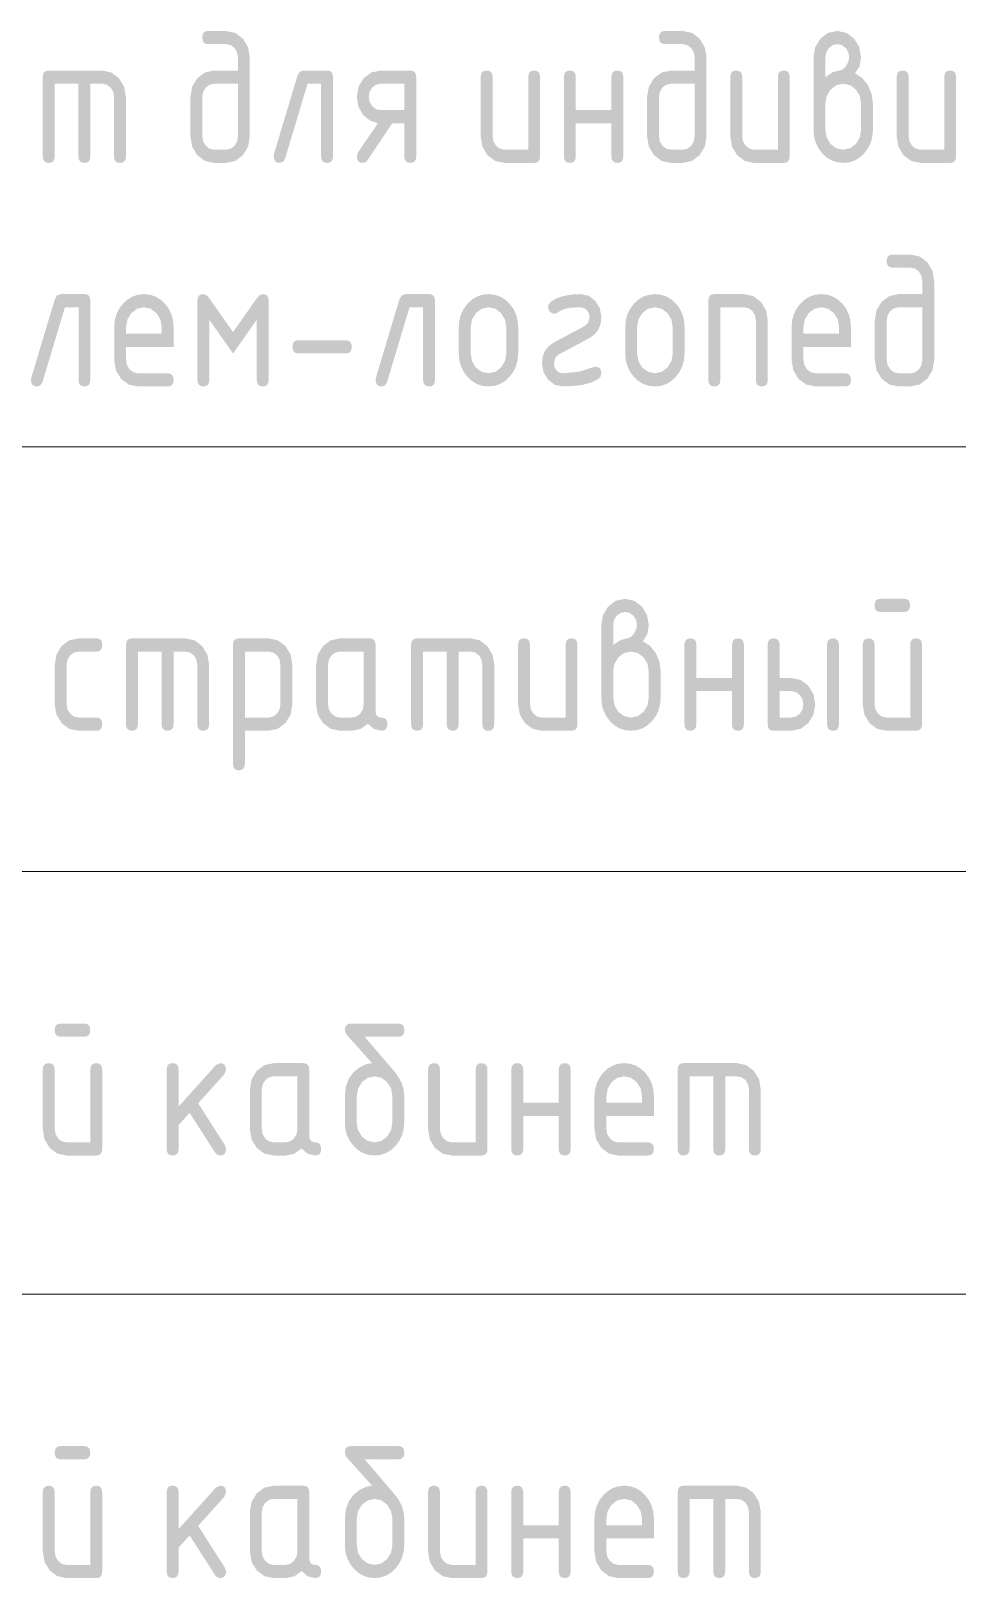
# Model space of a CAD drawing. Header units: millimetres. Extents: x -99936 to 523262, y -63190 to 327013.
# Drawn here: x 168166 to 169918, y 5621 to 8551 of the extents above; entities that cross this region are included whole.
import ezdxf

# ---------------------------------------------------------------- set-up
doc = ezdxf.new("R2010")
doc.units = ezdxf.units.MM
doc.layers.add('0_АР', color=8, linetype='Continuous', lineweight=20)

msp = doc.modelspace()

# ---------------------------------------------------------------- hatches: boundary and pattern name
at = {"layer": '0_АР'}
h = msp.add_hatch(color=7, dxfattribs=at)
h.paths.add_polyline_path([(168579.777, 8500.752), (168579.777, 8350.877), (168576.483, 8331.446), (168566.658, 8315.323), (168552.161, 8304.485), (168534.853, 8300.881), (168512.363, 8300.881), (168494.958, 8304.519), (168480.448, 8315.434), (168470.65, 8331.584), (168467.384, 8350.877), (168467.384, 8425.842), (168470.657, 8445.197), (168480.503, 8461.285), (168495.007, 8472.151), (168512.363, 8475.782), (168557.342, 8475.782), (168557.342, 8500.752), (168555.702, 8510.502), (168550.838, 8518.556), (168543.61, 8523.965), (168534.853, 8525.777), (168501.118, 8525.777), (168496.207, 8526.553), (168492.712, 8528.885), (168490.623, 8532.777), (168489.929, 8538.235), (168490.623, 8543.701), (168492.712, 8547.612), (168496.207, 8549.963), (168501.118, 8550.747), (168534.853, 8550.747), (168552.23, 8547.082), (168566.713, 8536.14), (168576.511, 8520.017)])
h.paths.add_polyline_path([(168557.342, 8350.877), (168557.342, 8450.812), (168512.363, 8450.812), (168503.675, 8448.965), (168496.433, 8443.481), (168491.548, 8435.426), (168489.929, 8425.842), (168489.929, 8350.877), (168491.582, 8341.334), (168496.543, 8333.238), (168503.792, 8327.684), (168512.363, 8325.852), (168534.853, 8325.852), (168543.5, 8327.671), (168550.783, 8333.128), (168555.695, 8341.217)])
h = msp.add_hatch(color=7, dxfattribs=at)
h.paths.add_polyline_path([(169444.028, 8500.752), (169444.028, 8350.877), (169440.735, 8331.446), (169430.909, 8315.323), (169416.412, 8304.485), (169399.104, 8300.881), (169376.615, 8300.881), (169359.21, 8304.519), (169344.699, 8315.434), (169334.901, 8331.584), (169331.636, 8350.877), (169331.636, 8425.842), (169334.908, 8445.197), (169344.754, 8461.285), (169359.258, 8472.151), (169376.615, 8475.782), (169421.594, 8475.782), (169421.594, 8500.752), (169419.954, 8510.502), (169415.09, 8518.556), (169407.862, 8523.965), (169399.104, 8525.777), (169365.37, 8525.777), (169360.459, 8526.553), (169356.964, 8528.885), (169354.874, 8532.777), (169354.18, 8538.235), (169354.874, 8543.701), (169356.964, 8547.612), (169360.459, 8549.963), (169365.37, 8550.747), (169399.104, 8550.747), (169416.481, 8547.082), (169430.965, 8536.14), (169440.762, 8520.017)])
h.paths.add_polyline_path([(169421.594, 8350.877), (169421.594, 8450.812), (169376.615, 8450.812), (169367.926, 8448.965), (169360.685, 8443.481), (169355.799, 8435.426), (169354.18, 8425.842), (169354.18, 8350.877), (169355.834, 8341.334), (169360.795, 8333.238), (169368.043, 8327.684), (169376.615, 8325.852), (169399.104, 8325.852), (169407.751, 8327.671), (169415.034, 8333.128), (169419.947, 8341.217)])
h = msp.add_hatch(color=7, dxfattribs=at)
h.paths.add_polyline_path([(169669.082, 8463.269), (169682.752, 8472.647), (169695.265, 8475.782), (169701.962, 8477.946), (169708.163, 8484.491), (169712.532, 8492.622), (169714.006, 8500.752), (169712.366, 8510.502), (169707.502, 8518.556), (169700.274, 8523.965), (169691.517, 8525.777), (169682.828, 8523.931), (169675.586, 8518.446), (169670.701, 8510.385), (169669.082, 8500.752)])
h.paths.add_polyline_path([(169725.251, 8470.656), (169739.086, 8461.347), (169749.78, 8447.78), (169756.629, 8431.299), (169758.93, 8413.329), (169758.93, 8363.334), (169757.898, 8350.766), (169754.81, 8339.191), (169749.675, 8328.608), (169742.504, 8319.016), (169733.852, 8311.067), (169724.348, 8305.401), (169713.986, 8302.01), (169702.761, 8300.881), (169691.465, 8302.019), (169681.057, 8305.436), (169671.538, 8311.137), (169662.908, 8319.127), (169655.746, 8328.739), (169650.63, 8339.308), (169647.561, 8350.838), (169646.537, 8363.334), (169646.537, 8500.752), (169649.81, 8520.134), (169659.656, 8536.25), (169674.16, 8547.116), (169691.517, 8550.747), (169708.921, 8547.082), (169723.432, 8536.14), (169733.23, 8520.017), (169736.496, 8500.752), (169733.685, 8483.761)])
h.paths.add_polyline_path([(169736.496, 8363.334), (169736.496, 8413.329), (169734.029, 8427.675), (169726.684, 8439.788), (169715.818, 8448.049), (169702.761, 8450.812), (169689.704, 8448.049), (169678.839, 8439.788), (169671.521, 8427.675), (169669.082, 8413.329), (169669.082, 8363.334), (169671.521, 8348.823), (169678.839, 8336.71), (169689.704, 8328.552), (169702.761, 8325.852), (169715.818, 8328.587), (169726.684, 8336.821), (169734.029, 8348.941)])
h = msp.add_hatch(color=7, dxfattribs=at)
h.dxf.hatch_style = 2
h.paths.add_polyline_path([(168199.295, 8475.782), (168300.388, 8475.782), (168317.696, 8472.116), (168332.193, 8461.175), (168342.018, 8445.059), (168345.312, 8425.842), (168345.312, 8313.394), (168344.61, 8307.904), (168342.507, 8303.996), (168339.01, 8301.658), (168334.122, 8300.881), (168329.202, 8301.658), (168325.688, 8303.996), (168323.58, 8307.904), (168322.877, 8313.394), (168322.877, 8425.842), (168321.237, 8435.564), (168316.373, 8443.591), (168309.145, 8449), (168300.388, 8450.812), (168277.953, 8450.812), (168277.953, 8313.394), (168277.25, 8307.904), (168275.142, 8303.996), (168271.628, 8301.658), (168266.708, 8300.881), (168261.789, 8301.658), (168258.275, 8303.996), (168256.166, 8307.904), (168255.464, 8313.394), (168255.464, 8450.812), (168210.54, 8450.812), (168210.54, 8313.394), (168209.837, 8307.904), (168207.728, 8303.996), (168204.214, 8301.658), (168199.295, 8300.881), (168194.343, 8301.658), (168190.813, 8303.996), (168188.699, 8307.904), (168187.995, 8313.394), (168187.995, 8463.269), (168188.699, 8468.736), (168190.813, 8472.647), (168194.343, 8474.997)])
h = msp.add_hatch(color=7, dxfattribs=at)
h.dxf.hatch_style = 2
h.paths.add_polyline_path([(168681.059, 8475.782), (168725.983, 8475.782), (168730.902, 8474.997), (168734.416, 8472.647), (168736.525, 8468.736), (168737.228, 8463.269), (168737.228, 8313.394), (168736.525, 8307.904), (168734.416, 8303.996), (168730.902, 8301.658), (168725.983, 8300.881), (168721.072, 8301.658), (168717.577, 8303.996), (168715.487, 8307.904), (168714.793, 8313.394), (168714.793, 8450.812), (168689.051, 8450.812), (168646.663, 8309.425), (168642.722, 8303.004), (168636.135, 8300.881), (168631.183, 8301.669), (168627.653, 8304.037), (168625.538, 8307.997), (168624.835, 8313.559), (168625.386, 8317.363), (168669.814, 8465.585), (168674.155, 8473.226)])
h = msp.add_hatch(color=7, dxfattribs=at)
h.paths.add_polyline_path([(168822.304, 8376.233), (168806.436, 8381.407), (168793.586, 8392.493), (168785.104, 8407.824), (168782.286, 8425.842), (168785.552, 8445.197), (168795.35, 8461.285), (168809.86, 8472.151), (168827.265, 8475.782), (168883.434, 8475.782), (168888.353, 8474.997), (168891.867, 8472.647), (168893.976, 8468.736), (168894.679, 8463.269), (168894.679, 8313.394), (168893.976, 8307.904), (168891.867, 8303.996), (168888.353, 8301.658), (168883.434, 8300.881), (168878.523, 8301.658), (168875.028, 8303.996), (168872.938, 8307.904), (168872.244, 8313.394), (168872.244, 8375.847), (168849.369, 8375.847), (168802.57, 8306.008), (168798.595, 8302.163), (168793.586, 8300.881), (168788.634, 8301.658), (168785.104, 8303.996), (168782.989, 8307.904), (168782.286, 8313.394), (168784.546, 8320.946)])
h.paths.add_polyline_path([(168804.83, 8425.842), (168806.484, 8416.299), (168811.445, 8408.203), (168818.694, 8402.65), (168827.265, 8400.817), (168872.244, 8400.817), (168872.244, 8450.812), (168827.265, 8450.812), (168818.576, 8448.965), (168811.335, 8443.481), (168806.45, 8435.426)])
h = msp.add_hatch(color=7, dxfattribs=at)
h.dxf.hatch_style = 2
h.paths.add_polyline_path([(169129.126, 8463.269), (169129.126, 8313.394), (169128.424, 8307.904), (169126.315, 8303.996), (169122.801, 8301.658), (169117.882, 8300.881), (169061.713, 8300.881), (169044.308, 8304.485), (169029.797, 8315.323), (169020, 8331.446), (169016.734, 8350.877), (169016.734, 8463.269), (169017.437, 8468.736), (169019.552, 8472.647), (169023.082, 8474.997), (169028.034, 8475.782), (169032.953, 8474.997), (169036.467, 8472.647), (169038.576, 8468.736), (169039.278, 8463.269), (169039.278, 8350.877), (169040.932, 8341.334), (169045.893, 8333.238), (169053.141, 8327.684), (169061.713, 8325.852), (169106.692, 8325.852), (169106.692, 8463.269), (169107.386, 8468.736), (169109.476, 8472.647), (169112.971, 8474.997), (169117.882, 8475.782), (169122.801, 8474.997), (169126.315, 8472.647), (169128.424, 8468.736)])
h = msp.add_hatch(color=7, dxfattribs=at)
h.dxf.hatch_style = 2
h.paths.add_polyline_path([(169196.729, 8375.847), (169196.729, 8313.394), (169196.026, 8307.904), (169193.918, 8303.996), (169190.404, 8301.658), (169185.484, 8300.881), (169180.533, 8301.658), (169177.003, 8303.996), (169174.888, 8307.904), (169174.185, 8313.394), (169174.185, 8463.269), (169174.888, 8468.736), (169177.003, 8472.647), (169180.533, 8474.997), (169185.484, 8475.782), (169190.404, 8474.997), (169193.918, 8472.647), (169196.026, 8468.736), (169196.729, 8463.269), (169196.729, 8400.817), (169264.143, 8400.817), (169264.143, 8463.269), (169264.837, 8468.736), (169266.927, 8472.647), (169270.422, 8474.997), (169275.333, 8475.782), (169280.252, 8474.997), (169283.766, 8472.647), (169285.875, 8468.736), (169286.577, 8463.269), (169286.577, 8313.394), (169285.875, 8307.904), (169283.766, 8303.996), (169280.252, 8301.658), (169275.333, 8300.881), (169270.422, 8301.658), (169266.927, 8303.996), (169264.837, 8307.904), (169264.143, 8313.394), (169264.143, 8375.847)])
h = msp.add_hatch(color=7, dxfattribs=at)
h.dxf.hatch_style = 2
h.paths.add_polyline_path([(169601.479, 8463.269), (169601.479, 8313.394), (169600.776, 8307.904), (169598.668, 8303.996), (169595.154, 8301.658), (169590.234, 8300.881), (169534.066, 8300.881), (169516.661, 8304.485), (169502.15, 8315.323), (169492.352, 8331.446), (169489.086, 8350.877), (169489.086, 8463.269), (169489.79, 8468.736), (169491.905, 8472.647), (169495.435, 8474.997), (169500.386, 8475.782), (169505.306, 8474.997), (169508.82, 8472.647), (169510.928, 8468.736), (169511.631, 8463.269), (169511.631, 8350.877), (169513.285, 8341.334), (169518.246, 8333.238), (169525.494, 8327.684), (169534.066, 8325.852), (169579.045, 8325.852), (169579.045, 8463.269), (169579.739, 8468.736), (169581.828, 8472.647), (169585.323, 8474.997), (169590.234, 8475.782), (169595.154, 8474.997), (169598.668, 8472.647), (169600.776, 8468.736)])
h = msp.add_hatch(color=7, dxfattribs=at)
h.dxf.hatch_style = 2
h.paths.add_polyline_path([(169916.381, 8463.269), (169916.381, 8313.394), (169915.678, 8307.904), (169913.57, 8303.996), (169910.056, 8301.658), (169905.136, 8300.881), (169848.967, 8300.881), (169831.563, 8304.485), (169817.052, 8315.323), (169807.254, 8331.446), (169803.988, 8350.877), (169803.988, 8463.269), (169804.692, 8468.736), (169806.806, 8472.647), (169810.337, 8474.997), (169815.288, 8475.782), (169820.208, 8474.997), (169823.722, 8472.647), (169825.83, 8468.736), (169826.533, 8463.269), (169826.533, 8350.877), (169828.187, 8341.334), (169833.148, 8333.238), (169840.396, 8327.684), (169848.967, 8325.852), (169893.947, 8325.852), (169893.947, 8463.269), (169894.641, 8468.736), (169896.73, 8472.647), (169900.225, 8474.997), (169905.136, 8475.782), (169910.056, 8474.997), (169913.57, 8472.647), (169915.678, 8468.736)])
h = msp.add_hatch(color=7, dxfattribs=at)
h.paths.add_polyline_path([(169874.897, 8077.418), (169874.897, 7927.542), (169871.604, 7908.112), (169861.778, 7891.989), (169847.281, 7881.151), (169829.973, 7877.547), (169807.483, 7877.547), (169790.079, 7881.185), (169775.568, 7892.099), (169765.77, 7908.25), (169762.504, 7927.542), (169762.504, 8002.508), (169765.777, 8021.862), (169775.623, 8037.951), (169790.127, 8048.817), (169807.483, 8052.448), (169852.463, 8052.448), (169852.463, 8077.418), (169850.823, 8087.167), (169845.958, 8095.222), (169838.73, 8100.631), (169829.973, 8102.443), (169796.239, 8102.443), (169791.328, 8103.219), (169787.833, 8105.551), (169785.743, 8109.443), (169785.049, 8114.901), (169785.743, 8120.367), (169787.833, 8124.278), (169791.328, 8126.628), (169796.239, 8127.413), (169829.973, 8127.413), (169847.35, 8123.748), (169861.833, 8112.806), (169871.631, 8096.683)])
h.paths.add_polyline_path([(169852.463, 7927.542), (169852.463, 8027.478), (169807.483, 8027.478), (169798.795, 8025.631), (169791.553, 8020.147), (169786.668, 8012.092), (169785.049, 8002.508), (169785.049, 7927.542), (169786.703, 7918), (169791.664, 7909.904), (169798.912, 7904.35), (169807.483, 7902.517), (169829.973, 7902.517), (169838.62, 7904.336), (169845.903, 7909.793), (169850.816, 7917.882)])
h = msp.add_hatch(color=7, dxfattribs=at)
h.dxf.hatch_style = 2
h.paths.add_polyline_path([(168221.905, 8052.448), (168266.83, 8052.448), (168271.749, 8051.663), (168275.263, 8049.313), (168277.371, 8045.402), (168278.074, 8039.935), (168278.074, 7890.06), (168277.371, 7884.57), (168275.263, 7880.662), (168271.749, 7878.324), (168266.83, 7877.547), (168261.919, 7878.324), (168258.423, 7880.662), (168256.334, 7884.57), (168255.64, 7890.06), (168255.64, 8027.478), (168229.898, 8027.478), (168187.51, 7886.091), (168183.568, 7879.669), (168176.981, 7877.547), (168172.03, 7878.334), (168168.5, 7880.703), (168166.385, 7884.663), (168165.682, 7890.225), (168166.233, 7894.029), (168210.661, 8042.25), (168215.001, 8049.892)])
h = msp.add_hatch(color=7, dxfattribs=at)
h.paths.add_polyline_path([(168379.356, 8027.478), (168366.417, 8024.715), (168355.544, 8016.453), (168348.13, 8004.341), (168345.677, 7989.995), (168345.677, 7977.483), (168413.091, 7977.483), (168413.091, 7989.995), (168410.61, 8004.341), (168403.169, 8016.453), (168392.255, 8024.715)])
h.paths.add_polyline_path([(168345.677, 7952.512), (168345.677, 7927.542), (168347.331, 7918), (168352.292, 7909.904), (168359.54, 7904.35), (168368.112, 7902.517), (168424.28, 7902.517), (168429.2, 7901.734), (168432.714, 7899.389), (168434.822, 7895.494), (168435.525, 7890.06), (168434.822, 7884.57), (168432.714, 7880.662), (168429.2, 7878.324), (168424.28, 7877.547), (168368.112, 7877.547), (168350.707, 7881.151), (168336.196, 7891.989), (168326.398, 7908.112), (168323.132, 7927.542), (168323.132, 7989.995), (168324.156, 8002.459), (168327.232, 8013.973), (168332.364, 8024.536), (168339.559, 8034.147), (168348.219, 8042.146), (168357.742, 8047.866), (168368.123, 8051.301), (168379.356, 8052.448), (168390.716, 8051.313), (168401.15, 8047.914), (168410.665, 8042.262), (168419.264, 8034.368), (168426.363, 8024.807), (168431.446, 8014.228), (168434.504, 8002.626), (168435.525, 7989.995), (168435.525, 7952.512)])
h = msp.add_hatch(color=7, dxfattribs=at)
h.dxf.hatch_style = 2
h.paths.add_polyline_path([(168548.052, 7940), (168503.128, 8003.996), (168503.128, 7890.06), (168502.425, 7884.57), (168500.317, 7880.662), (168496.803, 7878.324), (168491.883, 7877.547), (168486.932, 7878.324), (168483.401, 7880.662), (168481.287, 7884.57), (168480.583, 7890.06), (168480.583, 8039.935), (168481.287, 8045.402), (168483.401, 8049.313), (168486.932, 8051.663), (168491.883, 8052.448), (168497.464, 8050.463), (168503.128, 8044.51), (168548.052, 7980.514), (168592.976, 8044.51), (168598.599, 8050.463), (168604.221, 8052.448), (168609.141, 8051.663), (168612.655, 8049.313), (168614.763, 8045.402), (168615.466, 8039.935), (168615.466, 7890.06), (168614.763, 7884.57), (168612.655, 7880.662), (168609.141, 7878.324), (168604.221, 7877.547), (168599.301, 7878.324), (168595.787, 7880.662), (168593.679, 7884.57), (168592.976, 7890.06), (168592.976, 8003.996)])
h = msp.add_hatch(color=7, dxfattribs=at)
h.dxf.hatch_style = 2
h.paths.add_polyline_path([(168874.023, 8052.448), (168918.947, 8052.448), (168923.866, 8051.663), (168927.38, 8049.313), (168929.489, 8045.402), (168930.191, 8039.935), (168930.191, 7890.06), (168929.489, 7884.57), (168927.38, 7880.662), (168923.866, 7878.324), (168918.947, 7877.547), (168914.036, 7878.324), (168910.541, 7880.662), (168908.451, 7884.57), (168907.757, 7890.06), (168907.757, 8027.478), (168882.015, 8027.478), (168839.627, 7886.091), (168835.686, 7879.669), (168829.099, 7877.547), (168824.147, 7878.334), (168820.617, 7880.703), (168818.502, 7884.663), (168817.799, 7890.225), (168818.35, 7894.029), (168862.778, 8042.25), (168867.119, 8049.892)])
h = msp.add_hatch(color=7, dxfattribs=at)
h.paths.add_polyline_path([(168975.25, 7940), (168975.25, 7989.995), (168976.274, 8002.459), (168979.349, 8013.973), (168984.482, 8024.536), (168991.676, 8034.147), (169000.336, 8042.146), (169009.859, 8047.866), (169020.24, 8051.301), (169031.474, 8052.448), (169042.833, 8051.313), (169053.267, 8047.914), (169062.782, 8042.262), (169071.382, 8034.368), (169078.48, 8024.807), (169083.563, 8014.228), (169086.621, 8002.626), (169087.642, 7989.995), (169087.642, 7940), (169086.611, 7927.504), (169083.522, 7915.974), (169078.387, 7905.405), (169071.216, 7895.792), (169062.565, 7887.802), (169053.06, 7882.102), (169042.699, 7878.685), (169031.474, 7877.547), (169020.24, 7878.685), (169009.859, 7882.102), (169000.336, 7887.802), (168991.676, 7895.792), (168984.482, 7905.405), (168979.349, 7915.974), (168976.274, 7927.504)])
h.paths.add_polyline_path([(169065.208, 7940), (169065.208, 7989.995), (169062.727, 8004.341), (169055.286, 8016.453), (169044.372, 8024.715), (169031.474, 8027.478), (169018.534, 8024.715), (169007.661, 8016.453), (169000.247, 8004.341), (168997.794, 7989.995), (168997.794, 7940), (169000.233, 7925.489), (169007.551, 7913.376), (169018.417, 7905.218), (169031.474, 7902.517), (169044.372, 7905.253), (169055.286, 7913.486), (169062.727, 7925.606)])
h = msp.add_hatch(color=7, dxfattribs=at)
h.dxf.hatch_style = 2
h.paths.add_polyline_path([(169233.849, 7915.03), (169238.768, 7914.245), (169242.282, 7911.895), (169244.39, 7907.984), (169245.093, 7902.517), (169243.522, 7896.144), (169238.809, 7891.383), (169226.52, 7885.314), (169211.311, 7880.992), (169193.177, 7878.407), (169172.112, 7877.547), (169156.947, 7880.737), (169144.221, 7890.335), (169135.567, 7904.433), (169132.701, 7921.259), (169134.107, 7934.024), (169138.33, 7944.871), (169145.374, 7953.807), (169155.245, 7960.836), (169213.454, 7992.09), (169220.351, 7998.697), (169222.659, 8008.736), (169221.419, 8015.93), (169217.698, 8021.966), (169212.241, 8026.086), (169205.792, 8027.478), (169189.007, 8026.816), (169177.349, 8024.832), (169169.287, 8021.683), (169160.482, 8016.509), (169155.245, 8014.965), (169147.363, 8018.769), (169144, 8027.478), (169145.489, 8033.603), (169149.954, 8038.447), (169160.825, 8044.565), (169173.759, 8048.941), (169188.75, 8051.57), (169205.792, 8052.448), (169220.881, 8049.237), (169233.573, 8039.66), (169242.206, 8025.562), (169245.093, 8008.736), (169243.677, 7995.964), (169239.43, 7985.103), (169232.35, 7976.165), (169222.438, 7969.159), (169164.726, 7938.291), (169157.609, 7931.47), (169155.245, 7921.259), (169156.458, 7914.038), (169160.151, 7907.974), (169165.615, 7903.882), (169172.112, 7902.517), (169202.863, 7905.411), (169229.604, 7914.093)])
h = msp.add_hatch(color=7, dxfattribs=at)
h.paths.add_polyline_path([(169290.151, 7940), (169290.151, 7989.995), (169291.175, 8002.459), (169294.251, 8013.973), (169299.383, 8024.536), (169306.578, 8034.147), (169315.238, 8042.146), (169324.761, 8047.866), (169335.142, 8051.301), (169346.375, 8052.448), (169357.735, 8051.313), (169368.169, 8047.914), (169377.684, 8042.262), (169386.283, 8034.368), (169393.382, 8024.807), (169398.465, 8014.228), (169401.523, 8002.626), (169402.544, 7989.995), (169402.544, 7940), (169401.512, 7927.504), (169398.424, 7915.974), (169393.289, 7905.405), (169386.118, 7895.792), (169377.467, 7887.802), (169367.962, 7882.102), (169357.6, 7878.685), (169346.375, 7877.547), (169335.142, 7878.685), (169324.761, 7882.102), (169315.238, 7887.802), (169306.578, 7895.792), (169299.383, 7905.405), (169294.251, 7915.974), (169291.175, 7927.504)])
h.paths.add_polyline_path([(169380.11, 7940), (169380.11, 7989.995), (169377.629, 8004.341), (169370.188, 8016.453), (169359.274, 8024.715), (169346.375, 8027.478), (169333.436, 8024.715), (169322.563, 8016.453), (169315.149, 8004.341), (169312.696, 7989.995), (169312.696, 7940), (169315.135, 7925.489), (169322.453, 7913.376), (169333.318, 7905.218), (169346.375, 7902.517), (169359.274, 7905.253), (169370.188, 7913.486), (169377.629, 7925.606)])
h = msp.add_hatch(color=7, dxfattribs=at)
h.dxf.hatch_style = 2
h.paths.add_polyline_path([(169447.602, 7890.06), (169447.602, 8039.935), (169448.306, 8045.402), (169450.42, 8049.313), (169453.951, 8051.663), (169458.902, 8052.448), (169515.071, 8052.448), (169532.379, 8048.782), (169546.876, 8037.841), (169556.702, 8021.724), (169559.995, 8002.508), (169559.995, 7890.06), (169559.292, 7884.57), (169557.184, 7880.662), (169553.67, 7878.324), (169548.75, 7877.547), (169543.839, 7878.324), (169540.344, 7880.662), (169538.255, 7884.57), (169537.561, 7890.06), (169537.561, 8002.508), (169535.921, 8012.23), (169531.056, 8020.257), (169523.829, 8025.666), (169515.071, 8027.478), (169470.147, 8027.478), (169470.147, 7890.06), (169469.444, 7884.57), (169467.336, 7880.662), (169463.822, 7878.324), (169458.902, 7877.547), (169453.951, 7878.324), (169450.42, 7880.662), (169448.306, 7884.57)])
h = msp.add_hatch(color=7, dxfattribs=at)
h.paths.add_polyline_path([(169661.277, 8027.478), (169648.337, 8024.715), (169637.465, 8016.453), (169630.051, 8004.341), (169627.598, 7989.995), (169627.598, 7977.483), (169695.012, 7977.483), (169695.012, 7989.995), (169692.531, 8004.341), (169685.09, 8016.453), (169674.176, 8024.715)])
h.paths.add_polyline_path([(169627.598, 7952.512), (169627.598, 7927.542), (169629.252, 7918), (169634.213, 7909.904), (169641.461, 7904.35), (169650.032, 7902.517), (169706.201, 7902.517), (169711.121, 7901.734), (169714.635, 7899.389), (169716.743, 7895.494), (169717.446, 7890.06), (169716.743, 7884.57), (169714.635, 7880.662), (169711.121, 7878.324), (169706.201, 7877.547), (169650.032, 7877.547), (169632.628, 7881.151), (169618.117, 7891.989), (169608.319, 7908.112), (169605.053, 7927.542), (169605.053, 7989.995), (169606.077, 8002.459), (169609.153, 8013.973), (169614.285, 8024.536), (169621.48, 8034.147), (169630.14, 8042.146), (169639.663, 8047.866), (169650.044, 8051.301), (169661.277, 8052.448), (169672.637, 8051.313), (169683.071, 8047.914), (169692.585, 8042.262), (169701.185, 8034.368), (169708.284, 8024.807), (169713.367, 8014.228), (169716.425, 8002.626), (169717.446, 7989.995), (169717.446, 7952.512)])
h = msp.add_hatch(color=7, dxfattribs=at)
h.dxf.hatch_style = 2
h.paths.add_polyline_path([(168761.496, 7940), (168671.648, 7940), (168666.696, 7940.777), (168663.166, 7943.114), (168661.051, 7947.023), (168660.348, 7952.512), (168661.051, 7957.979), (168663.166, 7961.89), (168666.696, 7964.24), (168671.648, 7965.025), (168761.496, 7965.025), (168766.415, 7964.24), (168769.929, 7961.89), (168772.038, 7957.979), (168772.741, 7952.512), (168772.038, 7947.023), (168769.929, 7943.114), (168766.415, 7940.777)])
h = msp.add_hatch(color=7, dxfattribs=at)
h.paths.add_polyline_path([(169267.441, 7388), (169281.111, 7397.378), (169293.624, 7400.513), (169300.321, 7402.677), (169306.522, 7409.222), (169310.89, 7417.353), (169312.365, 7425.483), (169310.725, 7435.233), (169305.86, 7443.287), (169298.633, 7448.696), (169289.875, 7450.508), (169281.187, 7448.662), (169273.945, 7443.177), (169269.06, 7435.116), (169267.441, 7425.483)])
h.paths.add_polyline_path([(169323.61, 7395.387), (169337.445, 7386.078), (169348.139, 7372.511), (169354.988, 7356.03), (169357.289, 7338.06), (169357.289, 7288.065), (169356.257, 7275.497), (169353.169, 7263.922), (169348.034, 7253.339), (169340.863, 7243.747), (169332.211, 7235.798), (169322.707, 7230.132), (169312.345, 7226.741), (169301.12, 7225.612), (169289.824, 7226.75), (169279.416, 7230.167), (169269.897, 7235.868), (169261.267, 7243.858), (169254.105, 7253.47), (169248.989, 7264.039), (169245.919, 7275.569), (169244.896, 7288.065), (169244.896, 7425.483), (169248.169, 7444.865), (169258.015, 7460.981), (169272.519, 7471.847), (169289.875, 7475.478), (169307.28, 7471.813), (169321.791, 7460.871), (169331.588, 7444.748), (169334.854, 7425.483), (169332.043, 7408.492)])
h.paths.add_polyline_path([(169334.854, 7288.065), (169334.854, 7338.06), (169332.388, 7352.406), (169325.043, 7364.519), (169314.177, 7372.78), (169301.12, 7375.543), (169288.063, 7372.78), (169277.197, 7364.519), (169269.88, 7352.406), (169267.441, 7338.06), (169267.441, 7288.065), (169269.88, 7273.554), (169277.197, 7261.441), (169288.063, 7253.283), (169301.12, 7250.583), (169314.177, 7253.318), (169325.043, 7261.552), (169332.388, 7273.672)])
h = msp.add_hatch(color=7, dxfattribs=at)
h.paths.add_polyline_path([(169851.955, 7388), (169851.955, 7238.125), (169851.252, 7232.635), (169849.144, 7228.727), (169845.63, 7226.389), (169840.71, 7225.612), (169784.541, 7225.612), (169767.137, 7229.216), (169752.626, 7240.054), (169742.828, 7256.177), (169739.562, 7275.608), (169739.562, 7388), (169740.266, 7393.467), (169742.38, 7397.378), (169745.911, 7399.728), (169750.862, 7400.513), (169755.782, 7399.728), (169759.296, 7397.378), (169761.404, 7393.467), (169762.107, 7388), (169762.107, 7275.608), (169763.761, 7266.065), (169768.722, 7257.969), (169775.97, 7252.415), (169784.541, 7250.583), (169829.521, 7250.583), (169829.521, 7388), (169830.215, 7393.467), (169832.304, 7397.378), (169835.799, 7399.728), (169840.71, 7400.513), (169845.63, 7399.728), (169849.144, 7397.378), (169851.252, 7393.467)])
h.paths.add_polyline_path([(169818.055, 7450.508), (169773.297, 7450.508), (169768.386, 7451.284), (169764.891, 7453.616), (169762.801, 7457.508), (169762.107, 7462.966), (169762.801, 7468.432), (169764.891, 7472.343), (169768.386, 7474.694), (169773.297, 7475.478), (169818.055, 7475.478), (169822.975, 7474.694), (169826.489, 7472.343), (169828.597, 7468.432), (169829.3, 7462.966), (169828.597, 7457.508), (169826.489, 7453.616), (169822.975, 7451.284)])
h = msp.add_hatch(color=7, dxfattribs=at)
h.dxf.hatch_style = 2
h.paths.add_polyline_path([(168233.167, 7350.573), (168233.167, 7275.608), (168234.821, 7266.065), (168239.782, 7257.969), (168247.03, 7252.415), (168255.602, 7250.583), (168289.336, 7250.583), (168294.256, 7249.799), (168297.77, 7247.454), (168299.878, 7243.56), (168300.581, 7238.125), (168299.878, 7232.635), (168297.77, 7228.727), (168294.256, 7226.389), (168289.336, 7225.612), (168255.602, 7225.612), (168238.197, 7229.216), (168223.686, 7240.054), (168213.889, 7256.177), (168210.623, 7275.608), (168210.623, 7350.573), (168213.889, 7369.928), (168223.686, 7386.016), (168238.197, 7396.882), (168255.602, 7400.513), (168289.336, 7400.513), (168294.256, 7399.728), (168297.77, 7397.378), (168299.878, 7393.467), (168300.581, 7388), (168299.878, 7382.543), (168297.77, 7378.651), (168294.256, 7376.319), (168289.336, 7375.543), (168255.602, 7375.543), (168246.913, 7373.696), (168239.672, 7368.212), (168234.786, 7360.157)])
h = msp.add_hatch(color=7, dxfattribs=at)
h.dxf.hatch_style = 2
h.paths.add_polyline_path([(168356.746, 7400.513), (168457.839, 7400.513), (168475.147, 7396.847), (168489.644, 7385.906), (168499.469, 7369.79), (168502.763, 7350.573), (168502.763, 7238.125), (168502.061, 7232.635), (168499.958, 7228.727), (168496.461, 7226.389), (168491.573, 7225.612), (168486.653, 7226.389), (168483.139, 7228.727), (168481.031, 7232.635), (168480.328, 7238.125), (168480.328, 7350.573), (168478.688, 7360.295), (168473.824, 7368.322), (168466.596, 7373.731), (168457.839, 7375.543), (168435.404, 7375.543), (168435.404, 7238.125), (168434.701, 7232.635), (168432.593, 7228.727), (168429.079, 7226.389), (168424.159, 7225.612), (168419.24, 7226.389), (168415.726, 7228.727), (168413.617, 7232.635), (168412.915, 7238.125), (168412.915, 7375.543), (168367.991, 7375.543), (168367.991, 7238.125), (168367.288, 7232.635), (168365.179, 7228.727), (168361.665, 7226.389), (168356.746, 7225.612), (168351.794, 7226.389), (168348.264, 7228.727), (168346.15, 7232.635), (168345.446, 7238.125), (168345.446, 7388), (168346.15, 7393.467), (168348.264, 7397.378), (168351.794, 7399.728)])
h = msp.add_hatch(color=7, dxfattribs=at)
h.paths.add_polyline_path([(168547.838, 7388), (168548.542, 7393.467), (168550.656, 7397.378), (168554.186, 7399.728), (168559.138, 7400.513), (168615.307, 7400.513), (168632.684, 7396.882), (168647.167, 7386.016), (168656.965, 7369.928), (168660.231, 7350.573), (168660.231, 7275.608), (168656.965, 7256.315), (168647.167, 7240.165), (168632.684, 7229.25), (168615.307, 7225.612), (168570.383, 7225.612), (168570.383, 7163.16), (168569.68, 7157.693), (168567.571, 7153.782), (168564.057, 7151.432), (168559.138, 7150.647), (168554.186, 7151.432), (168550.656, 7153.782), (168548.542, 7157.693), (168547.838, 7163.16)])
h.paths.add_polyline_path([(168570.383, 7375.543), (168570.383, 7250.583), (168615.307, 7250.583), (168623.954, 7252.402), (168631.237, 7257.859), (168636.149, 7265.948), (168637.796, 7275.608), (168637.796, 7350.573), (168636.156, 7360.295), (168631.292, 7368.322), (168624.064, 7373.731), (168615.307, 7375.543)])
h = msp.add_hatch(color=7, dxfattribs=at)
h.paths.add_polyline_path([(168840.171, 7238.125), (168839.468, 7232.635), (168837.36, 7228.727), (168833.846, 7226.389), (168828.926, 7225.612), (168814.657, 7228.92), (168803.24, 7238.842), (168789.384, 7228.92), (168772.758, 7225.612), (168750.268, 7225.612), (168732.863, 7229.216), (168718.353, 7240.054), (168708.555, 7256.177), (168705.289, 7275.608), (168705.289, 7350.573), (168708.555, 7369.928), (168718.353, 7386.016), (168732.863, 7396.882), (168750.268, 7400.513), (168806.437, 7400.513), (168811.356, 7399.728), (168814.87, 7397.378), (168816.979, 7393.467), (168817.682, 7388), (168817.682, 7263.095), (168818.384, 7257.605), (168820.493, 7253.697), (168824.007, 7251.359), (168828.926, 7250.583), (168833.846, 7249.799), (168837.36, 7247.454), (168839.468, 7243.56)])
h.paths.add_polyline_path([(168795.247, 7375.543), (168750.268, 7375.543), (168741.579, 7373.696), (168734.338, 7368.212), (168729.453, 7360.157), (168727.833, 7350.573), (168727.833, 7275.608), (168729.487, 7266.065), (168734.448, 7257.969), (168741.697, 7252.415), (168750.268, 7250.583), (168772.758, 7250.583), (168781.405, 7252.402), (168788.688, 7257.859), (168793.6, 7265.948), (168795.247, 7275.608)])
h = msp.add_hatch(color=7, dxfattribs=at)
h.dxf.hatch_style = 2
h.paths.add_polyline_path([(168896.353, 7400.513), (168997.446, 7400.513), (169014.754, 7396.847), (169029.251, 7385.906), (169039.076, 7369.79), (169042.37, 7350.573), (169042.37, 7238.125), (169041.668, 7232.635), (169039.566, 7228.727), (169036.068, 7226.389), (169031.18, 7225.612), (169026.261, 7226.389), (169022.747, 7228.727), (169020.638, 7232.635), (169019.936, 7238.125), (169019.936, 7350.573), (169018.296, 7360.295), (169013.431, 7368.322), (169006.203, 7373.731), (168997.446, 7375.543), (168975.011, 7375.543), (168975.011, 7238.125), (168974.309, 7232.635), (168972.2, 7228.727), (168968.686, 7226.389), (168963.767, 7225.612), (168958.847, 7226.389), (168955.333, 7228.727), (168953.225, 7232.635), (168952.522, 7238.125), (168952.522, 7375.543), (168907.598, 7375.543), (168907.598, 7238.125), (168906.895, 7232.635), (168904.787, 7228.727), (168901.273, 7226.389), (168896.353, 7225.612), (168891.402, 7226.389), (168887.871, 7228.727), (168885.757, 7232.635), (168885.053, 7238.125), (168885.053, 7388), (168885.757, 7393.467), (168887.871, 7397.378), (168891.402, 7399.728)])
h = msp.add_hatch(color=7, dxfattribs=at)
h.dxf.hatch_style = 2
h.paths.add_polyline_path([(169199.838, 7388), (169199.838, 7238.125), (169199.135, 7232.635), (169197.027, 7228.727), (169193.513, 7226.389), (169188.593, 7225.612), (169132.424, 7225.612), (169115.02, 7229.216), (169100.509, 7240.054), (169090.711, 7256.177), (169087.445, 7275.608), (169087.445, 7388), (169088.149, 7393.467), (169090.263, 7397.378), (169093.794, 7399.728), (169098.745, 7400.513), (169103.665, 7399.728), (169107.179, 7397.378), (169109.287, 7393.467), (169109.99, 7388), (169109.99, 7275.608), (169111.643, 7266.065), (169116.604, 7257.969), (169123.853, 7252.415), (169132.424, 7250.583), (169177.403, 7250.583), (169177.403, 7388), (169178.098, 7393.467), (169180.187, 7397.378), (169183.682, 7399.728), (169188.593, 7400.513), (169193.513, 7399.728), (169197.027, 7397.378), (169199.135, 7393.467)])
h = msp.add_hatch(color=7, dxfattribs=at)
h.dxf.hatch_style = 2
h.paths.add_polyline_path([(169424.892, 7300.578), (169424.892, 7238.125), (169424.189, 7232.635), (169422.081, 7228.727), (169418.567, 7226.389), (169413.647, 7225.612), (169408.695, 7226.389), (169405.165, 7228.727), (169403.051, 7232.635), (169402.347, 7238.125), (169402.347, 7388), (169403.051, 7393.467), (169405.165, 7397.378), (169408.695, 7399.728), (169413.647, 7400.513), (169418.567, 7399.728), (169422.081, 7397.378), (169424.189, 7393.467), (169424.892, 7388), (169424.892, 7325.548), (169492.305, 7325.548), (169492.305, 7388), (169493, 7393.467), (169495.089, 7397.378), (169498.584, 7399.728), (169503.495, 7400.513), (169508.415, 7399.728), (169511.929, 7397.378), (169514.037, 7393.467), (169514.74, 7388), (169514.74, 7238.125), (169514.037, 7232.635), (169511.929, 7228.727), (169508.415, 7226.389), (169503.495, 7225.612), (169498.584, 7226.389), (169495.089, 7228.727), (169493, 7232.635), (169492.305, 7238.125), (169492.305, 7300.578)])
h = msp.add_hatch(color=7, dxfattribs=at)
h.paths.add_polyline_path([(169649.756, 7275.608), (169646.49, 7256.177), (169636.692, 7240.054), (169622.182, 7229.216), (169604.777, 7225.612), (169571.098, 7225.612), (169566.146, 7226.389), (169562.616, 7228.727), (169560.502, 7232.635), (169559.798, 7238.125), (169559.798, 7388), (169560.502, 7393.467), (169562.616, 7397.378), (169566.146, 7399.728), (169571.098, 7400.513), (169576.017, 7399.728), (169579.531, 7397.378), (169581.64, 7393.467), (169582.343, 7388), (169582.343, 7325.548), (169604.777, 7325.548), (169622.182, 7321.917), (169636.692, 7311.051), (169646.49, 7294.962)])
h.paths.add_polyline_path([(169627.267, 7275.608), (169625.627, 7285.33), (169620.762, 7293.357), (169613.535, 7298.766), (169604.777, 7300.578), (169582.343, 7300.578), (169582.343, 7250.583), (169604.777, 7250.583), (169613.424, 7252.402), (169620.707, 7257.859), (169625.62, 7265.948)])
h.paths.add_polyline_path([(169672.191, 7388), (169672.894, 7393.467), (169675.002, 7397.378), (169678.516, 7399.728), (169683.436, 7400.513), (169688.355, 7399.728), (169691.869, 7397.378), (169693.978, 7393.467), (169694.68, 7388), (169694.68, 7238.125), (169693.978, 7232.635), (169691.869, 7228.727), (169688.355, 7226.389), (169683.436, 7225.612), (169678.516, 7226.389), (169675.002, 7228.727), (169672.894, 7232.635), (169672.191, 7238.125)])
h = msp.add_hatch(color=7, dxfattribs=at)
h.paths.add_polyline_path([(168300.388, 6583.665), (168300.388, 6433.79), (168299.685, 6428.3), (168297.577, 6424.392), (168294.063, 6422.054), (168289.143, 6421.277), (168232.974, 6421.277), (168215.569, 6424.881), (168201.059, 6435.719), (168191.261, 6451.842), (168187.995, 6471.273), (168187.995, 6583.665), (168188.699, 6589.132), (168190.813, 6593.043), (168194.343, 6595.393), (168199.295, 6596.178), (168204.214, 6595.393), (168207.728, 6593.043), (168209.837, 6589.132), (168210.54, 6583.665), (168210.54, 6471.273), (168212.193, 6461.73), (168217.154, 6453.634), (168224.403, 6448.08), (168232.974, 6446.247), (168277.953, 6446.247), (168277.953, 6583.665), (168278.647, 6589.132), (168280.737, 6593.043), (168284.232, 6595.393), (168289.143, 6596.178), (168294.063, 6595.393), (168297.577, 6593.043), (168299.685, 6589.132)])
h.paths.add_polyline_path([(168266.488, 6646.173), (168221.729, 6646.173), (168216.818, 6646.949), (168213.323, 6649.281), (168211.234, 6653.173), (168210.54, 6658.631), (168211.234, 6664.097), (168213.323, 6668.008), (168216.818, 6670.359), (168221.729, 6671.143), (168266.488, 6671.143), (168271.408, 6670.359), (168274.922, 6668.008), (168277.03, 6664.097), (168277.733, 6658.631), (168277.03, 6653.173), (168274.922, 6649.281), (168271.408, 6646.949)])
h = msp.add_hatch(color=7, dxfattribs=at)
h.paths.add_polyline_path([(168872.051, 6533.725), (168872.051, 6483.73), (168871.019, 6471.234), (168867.931, 6459.704), (168862.796, 6449.135), (168855.625, 6439.523), (168846.973, 6431.533), (168837.469, 6425.832), (168827.107, 6422.415), (168815.882, 6421.277), (168804.648, 6422.415), (168794.268, 6425.832), (168784.744, 6431.533), (168776.084, 6439.523), (168768.89, 6449.135), (168763.758, 6459.704), (168760.682, 6471.234), (168759.658, 6483.73), (168759.658, 6533.725), (168761.478, 6551.286), (168766.941, 6566.35), (168776.052, 6578.924), (168788.817, 6589.012), (168800.476, 6594.373), (168811.307, 6596.178), (168761.918, 6651.079), (168759.658, 6658.465), (168760.362, 6664.004), (168762.476, 6667.967), (168766.007, 6670.348), (168770.958, 6671.143), (168861.027, 6671.143), (168865.914, 6670.359), (168869.412, 6668.008), (168871.514, 6664.097), (168872.216, 6658.631), (168871.514, 6653.173), (168869.412, 6649.281), (168865.914, 6646.949), (168861.027, 6646.173), (168797.141, 6646.173), (168853.695, 6580.083), (168861.726, 6569.095), (168867.462, 6557.71), (168870.904, 6545.922)])
h.paths.add_polyline_path([(168849.616, 6483.73), (168849.616, 6533.725), (168847.136, 6548.071), (168839.695, 6560.184), (168828.78, 6568.445), (168815.882, 6571.208), (168802.942, 6568.445), (168792.07, 6560.184), (168784.656, 6548.071), (168782.203, 6533.725), (168782.203, 6483.73), (168784.642, 6469.219), (168791.959, 6457.106), (168802.825, 6448.948), (168815.882, 6446.247), (168828.78, 6448.983), (168839.695, 6457.217), (168847.136, 6469.336)])
h = msp.add_hatch(color=7, dxfattribs=at)
h.dxf.hatch_style = 2
h.paths.add_polyline_path([(168444.988, 6514.047), (168515.598, 6592.595), (168523.591, 6596.178), (168528.51, 6595.393), (168532.024, 6593.043), (168534.133, 6589.132), (168534.836, 6583.665), (168531.418, 6575.011), (168482.084, 6520.11), (168532.631, 6440.956), (168534.836, 6433.57), (168534.133, 6428.184), (168532.024, 6424.344), (168528.51, 6422.043), (168523.591, 6421.277), (168518.265, 6422.6), (168514.22, 6426.569), (168465.879, 6502.086), (168444.988, 6478.824), (168444.988, 6433.79), (168444.285, 6428.3), (168442.176, 6424.392), (168438.662, 6422.054), (168433.743, 6421.277), (168428.791, 6422.054), (168425.261, 6424.392), (168423.146, 6428.3), (168422.443, 6433.79), (168422.443, 6583.665), (168423.146, 6589.132), (168425.261, 6593.043), (168428.791, 6595.393), (168433.743, 6596.178), (168438.662, 6595.393), (168442.176, 6593.043), (168444.285, 6589.132), (168444.988, 6583.665)])
h = msp.add_hatch(color=7, dxfattribs=at)
h.paths.add_polyline_path([(168714.776, 6433.79), (168714.073, 6428.3), (168711.965, 6424.392), (168708.451, 6422.054), (168703.531, 6421.277), (168689.262, 6424.585), (168677.845, 6434.507), (168663.989, 6424.585), (168647.362, 6421.277), (168624.873, 6421.277), (168607.468, 6424.881), (168592.958, 6435.719), (168583.16, 6451.842), (168579.894, 6471.273), (168579.894, 6546.238), (168583.16, 6565.592), (168592.958, 6581.681), (168607.468, 6592.547), (168624.873, 6596.178), (168681.042, 6596.178), (168685.961, 6595.393), (168689.475, 6593.043), (168691.584, 6589.132), (168692.287, 6583.665), (168692.287, 6458.76), (168692.989, 6453.27), (168695.098, 6449.362), (168698.612, 6447.024), (168703.531, 6446.247), (168708.451, 6445.464), (168711.965, 6443.119), (168714.073, 6439.225)])
h.paths.add_polyline_path([(168669.852, 6571.208), (168624.873, 6571.208), (168616.184, 6569.361), (168608.943, 6563.877), (168604.058, 6555.822), (168602.438, 6546.238), (168602.438, 6471.273), (168604.092, 6461.73), (168609.053, 6453.634), (168616.302, 6448.08), (168624.873, 6446.247), (168647.362, 6446.247), (168656.01, 6448.066), (168663.293, 6453.523), (168668.205, 6461.613), (168669.852, 6471.273)])
h = msp.add_hatch(color=7, dxfattribs=at)
h.dxf.hatch_style = 2
h.paths.add_polyline_path([(169029.502, 6583.665), (169029.502, 6433.79), (169028.799, 6428.3), (169026.691, 6424.392), (169023.177, 6422.054), (169018.257, 6421.277), (168962.088, 6421.277), (168944.684, 6424.881), (168930.173, 6435.719), (168920.375, 6451.842), (168917.109, 6471.273), (168917.109, 6583.665), (168917.813, 6589.132), (168919.927, 6593.043), (168923.457, 6595.393), (168928.409, 6596.178), (168933.329, 6595.393), (168936.843, 6593.043), (168938.951, 6589.132), (168939.654, 6583.665), (168939.654, 6471.273), (168941.307, 6461.73), (168946.268, 6453.634), (168953.517, 6448.08), (168962.088, 6446.247), (169007.067, 6446.247), (169007.067, 6583.665), (169007.762, 6589.132), (169009.851, 6593.043), (169013.346, 6595.393), (169018.257, 6596.178), (169023.177, 6595.393), (169026.691, 6593.043), (169028.799, 6589.132)])
h = msp.add_hatch(color=7, dxfattribs=at)
h.dxf.hatch_style = 2
h.paths.add_polyline_path([(169097.105, 6496.243), (169097.105, 6433.79), (169096.402, 6428.3), (169094.293, 6424.392), (169090.779, 6422.054), (169085.86, 6421.277), (169080.908, 6422.054), (169077.378, 6424.392), (169075.264, 6428.3), (169074.56, 6433.79), (169074.56, 6583.665), (169075.264, 6589.132), (169077.378, 6593.043), (169080.908, 6595.393), (169085.86, 6596.178), (169090.779, 6595.393), (169094.293, 6593.043), (169096.402, 6589.132), (169097.105, 6583.665), (169097.105, 6521.213), (169164.518, 6521.213), (169164.518, 6583.665), (169165.212, 6589.132), (169167.302, 6593.043), (169170.797, 6595.393), (169175.708, 6596.178), (169180.628, 6595.393), (169184.142, 6593.043), (169186.25, 6589.132), (169186.953, 6583.665), (169186.953, 6433.79), (169186.25, 6428.3), (169184.142, 6424.392), (169180.628, 6422.054), (169175.708, 6421.277), (169170.797, 6422.054), (169167.302, 6424.392), (169165.212, 6428.3), (169164.518, 6433.79), (169164.518, 6496.243)])
h = msp.add_hatch(color=7, dxfattribs=at)
h.paths.add_polyline_path([(169288.235, 6571.208), (169275.295, 6568.445), (169264.422, 6560.184), (169257.008, 6548.071), (169254.556, 6533.725), (169254.556, 6521.213), (169321.969, 6521.213), (169321.969, 6533.725), (169319.489, 6548.071), (169312.047, 6560.184), (169301.133, 6568.445)])
h.paths.add_polyline_path([(169254.556, 6496.243), (169254.556, 6471.273), (169256.209, 6461.73), (169261.17, 6453.634), (169268.419, 6448.08), (169276.99, 6446.247), (169333.159, 6446.247), (169338.078, 6445.464), (169341.592, 6443.119), (169343.701, 6439.225), (169344.404, 6433.79), (169343.701, 6428.3), (169341.592, 6424.392), (169338.078, 6422.054), (169333.159, 6421.277), (169276.99, 6421.277), (169259.585, 6424.881), (169245.075, 6435.719), (169235.277, 6451.842), (169232.011, 6471.273), (169232.011, 6533.725), (169233.035, 6546.19), (169236.111, 6557.703), (169241.243, 6568.266), (169248.437, 6577.878), (169257.097, 6585.876), (169266.62, 6591.596), (169277.001, 6595.032), (169288.235, 6596.178), (169299.594, 6595.043), (169310.029, 6591.644), (169319.543, 6585.993), (169328.143, 6578.098), (169335.241, 6568.537), (169340.325, 6557.958), (169343.382, 6546.356), (169344.404, 6533.725), (169344.404, 6496.243)])
h = msp.add_hatch(color=7, dxfattribs=at)
h.dxf.hatch_style = 2
h.paths.add_polyline_path([(169400.762, 6596.178), (169501.855, 6596.178), (169519.163, 6592.512), (169533.66, 6581.571), (169543.485, 6565.455), (169546.779, 6546.238), (169546.779, 6433.79), (169546.077, 6428.3), (169543.974, 6424.392), (169540.477, 6422.054), (169535.589, 6421.277), (169530.669, 6422.054), (169527.155, 6424.392), (169525.047, 6428.3), (169524.344, 6433.79), (169524.344, 6546.238), (169522.704, 6555.96), (169517.84, 6563.987), (169510.612, 6569.396), (169501.855, 6571.208), (169479.42, 6571.208), (169479.42, 6433.79), (169478.717, 6428.3), (169476.609, 6424.392), (169473.095, 6422.054), (169468.175, 6421.277), (169463.256, 6422.054), (169459.742, 6424.392), (169457.633, 6428.3), (169456.931, 6433.79), (169456.931, 6571.208), (169412.007, 6571.208), (169412.007, 6433.79), (169411.304, 6428.3), (169409.195, 6424.392), (169405.681, 6422.054), (169400.762, 6421.277), (169395.81, 6422.054), (169392.28, 6424.392), (169390.165, 6428.3), (169389.462, 6433.79), (169389.462, 6583.665), (169390.165, 6589.132), (169392.28, 6593.043), (169395.81, 6595.393)])
h = msp.add_hatch(color=7, dxfattribs=at)
h.paths.add_polyline_path([(168300.388, 5783.564), (168300.388, 5633.688), (168299.685, 5628.199), (168297.577, 5624.29), (168294.063, 5621.953), (168289.143, 5621.176), (168232.974, 5621.176), (168215.569, 5624.779), (168201.059, 5635.618), (168191.261, 5651.741), (168187.995, 5671.171), (168187.995, 5783.564), (168188.699, 5789.03), (168190.813, 5792.941), (168194.343, 5795.292), (168199.295, 5796.076), (168204.214, 5795.292), (168207.728, 5792.941), (168209.837, 5789.03), (168210.54, 5783.564), (168210.54, 5671.171), (168212.193, 5661.628), (168217.154, 5653.532), (168224.403, 5647.979), (168232.974, 5646.146), (168277.953, 5646.146), (168277.953, 5783.564), (168278.647, 5789.03), (168280.737, 5792.941), (168284.232, 5795.292), (168289.143, 5796.076), (168294.063, 5795.292), (168297.577, 5792.941), (168299.685, 5789.03)])
h.paths.add_polyline_path([(168266.488, 5846.072), (168221.729, 5846.072), (168216.818, 5846.848), (168213.323, 5849.179), (168211.234, 5853.071), (168210.54, 5858.529), (168211.234, 5863.995), (168213.323, 5867.907), (168216.818, 5870.257), (168221.729, 5871.042), (168266.488, 5871.042), (168271.408, 5870.257), (168274.922, 5867.907), (168277.03, 5863.995), (168277.733, 5858.529), (168277.03, 5853.071), (168274.922, 5849.179), (168271.408, 5846.848)])
h = msp.add_hatch(color=7, dxfattribs=at)
h.paths.add_polyline_path([(168872.051, 5733.624), (168872.051, 5683.628), (168871.019, 5671.132), (168867.931, 5659.602), (168862.796, 5649.034), (168855.625, 5639.421), (168846.973, 5631.431), (168837.469, 5625.73), (168827.107, 5622.313), (168815.882, 5621.176), (168804.648, 5622.313), (168794.268, 5625.73), (168784.744, 5631.431), (168776.084, 5639.421), (168768.89, 5649.034), (168763.758, 5659.602), (168760.682, 5671.132), (168759.658, 5683.628), (168759.658, 5733.624), (168761.478, 5751.184), (168766.941, 5766.249), (168776.052, 5778.822), (168788.817, 5788.91), (168800.476, 5794.271), (168811.307, 5796.076), (168761.918, 5850.977), (168759.658, 5858.364), (168760.362, 5863.902), (168762.476, 5867.865), (168766.007, 5870.247), (168770.958, 5871.042), (168861.027, 5871.042), (168865.914, 5870.257), (168869.412, 5867.907), (168871.514, 5863.995), (168872.216, 5858.529), (168871.514, 5853.071), (168869.412, 5849.179), (168865.914, 5846.848), (168861.027, 5846.072), (168797.141, 5846.072), (168853.695, 5779.981), (168861.726, 5768.994), (168867.462, 5757.608), (168870.904, 5745.82)])
h.paths.add_polyline_path([(168849.616, 5683.628), (168849.616, 5733.624), (168847.136, 5747.969), (168839.695, 5760.082), (168828.78, 5768.343), (168815.882, 5771.106), (168802.942, 5768.343), (168792.07, 5760.082), (168784.656, 5747.969), (168782.203, 5733.624), (168782.203, 5683.628), (168784.642, 5669.118), (168791.959, 5657.005), (168802.825, 5648.847), (168815.882, 5646.146), (168828.78, 5648.881), (168839.695, 5657.115), (168847.136, 5669.235)])
h = msp.add_hatch(color=7, dxfattribs=at)
h.dxf.hatch_style = 2
h.paths.add_polyline_path([(168444.988, 5713.945), (168515.598, 5792.493), (168523.591, 5796.076), (168528.51, 5795.292), (168532.024, 5792.941), (168534.133, 5789.03), (168534.836, 5783.564), (168531.418, 5774.91), (168482.084, 5720.009), (168532.631, 5640.854), (168534.836, 5633.468), (168534.133, 5628.082), (168532.024, 5624.242), (168528.51, 5621.941), (168523.591, 5621.176), (168518.265, 5622.499), (168514.22, 5626.467), (168465.879, 5701.984), (168444.988, 5678.723), (168444.988, 5633.688), (168444.285, 5628.199), (168442.176, 5624.29), (168438.662, 5621.953), (168433.743, 5621.176), (168428.791, 5621.953), (168425.261, 5624.29), (168423.146, 5628.199), (168422.443, 5633.688), (168422.443, 5783.564), (168423.146, 5789.03), (168425.261, 5792.941), (168428.791, 5795.292), (168433.743, 5796.076), (168438.662, 5795.292), (168442.176, 5792.941), (168444.285, 5789.03), (168444.988, 5783.564)])
h = msp.add_hatch(color=7, dxfattribs=at)
h.paths.add_polyline_path([(168714.776, 5633.688), (168714.073, 5628.199), (168711.965, 5624.29), (168708.451, 5621.953), (168703.531, 5621.176), (168689.262, 5624.483), (168677.845, 5634.405), (168663.989, 5624.483), (168647.362, 5621.176), (168624.873, 5621.176), (168607.468, 5624.779), (168592.958, 5635.618), (168583.16, 5651.741), (168579.894, 5671.171), (168579.894, 5746.136), (168583.16, 5765.491), (168592.958, 5781.579), (168607.468, 5792.445), (168624.873, 5796.076), (168681.042, 5796.076), (168685.961, 5795.292), (168689.475, 5792.941), (168691.584, 5789.03), (168692.287, 5783.564), (168692.287, 5658.658), (168692.989, 5653.169), (168695.098, 5649.26), (168698.612, 5646.923), (168703.531, 5646.146), (168708.451, 5645.362), (168711.965, 5643.018), (168714.073, 5639.123)])
h.paths.add_polyline_path([(168669.852, 5771.106), (168624.873, 5771.106), (168616.184, 5769.26), (168608.943, 5763.775), (168604.058, 5755.72), (168602.438, 5746.136), (168602.438, 5671.171), (168604.092, 5661.628), (168609.053, 5653.532), (168616.302, 5647.979), (168624.873, 5646.146), (168647.362, 5646.146), (168656.01, 5647.965), (168663.293, 5653.422), (168668.205, 5661.511), (168669.852, 5671.171)])
h = msp.add_hatch(color=7, dxfattribs=at)
h.dxf.hatch_style = 2
h.paths.add_polyline_path([(169029.502, 5783.564), (169029.502, 5633.688), (169028.799, 5628.199), (169026.691, 5624.29), (169023.177, 5621.953), (169018.257, 5621.176), (168962.088, 5621.176), (168944.684, 5624.779), (168930.173, 5635.618), (168920.375, 5651.741), (168917.109, 5671.171), (168917.109, 5783.564), (168917.813, 5789.03), (168919.927, 5792.941), (168923.457, 5795.292), (168928.409, 5796.076), (168933.329, 5795.292), (168936.843, 5792.941), (168938.951, 5789.03), (168939.654, 5783.564), (168939.654, 5671.171), (168941.307, 5661.628), (168946.268, 5653.532), (168953.517, 5647.979), (168962.088, 5646.146), (169007.067, 5646.146), (169007.067, 5783.564), (169007.762, 5789.03), (169009.851, 5792.941), (169013.346, 5795.292), (169018.257, 5796.076), (169023.177, 5795.292), (169026.691, 5792.941), (169028.799, 5789.03)])
h = msp.add_hatch(color=7, dxfattribs=at)
h.dxf.hatch_style = 2
h.paths.add_polyline_path([(169097.105, 5696.141), (169097.105, 5633.688), (169096.402, 5628.199), (169094.293, 5624.29), (169090.779, 5621.953), (169085.86, 5621.176), (169080.908, 5621.953), (169077.378, 5624.29), (169075.264, 5628.199), (169074.56, 5633.688), (169074.56, 5783.564), (169075.264, 5789.03), (169077.378, 5792.941), (169080.908, 5795.292), (169085.86, 5796.076), (169090.779, 5795.292), (169094.293, 5792.941), (169096.402, 5789.03), (169097.105, 5783.564), (169097.105, 5721.111), (169164.518, 5721.111), (169164.518, 5783.564), (169165.212, 5789.03), (169167.302, 5792.941), (169170.797, 5795.292), (169175.708, 5796.076), (169180.628, 5795.292), (169184.142, 5792.941), (169186.25, 5789.03), (169186.953, 5783.564), (169186.953, 5633.688), (169186.25, 5628.199), (169184.142, 5624.29), (169180.628, 5621.953), (169175.708, 5621.176), (169170.797, 5621.953), (169167.302, 5624.29), (169165.212, 5628.199), (169164.518, 5633.688), (169164.518, 5696.141)])
h = msp.add_hatch(color=7, dxfattribs=at)
h.paths.add_polyline_path([(169288.235, 5771.106), (169275.295, 5768.343), (169264.422, 5760.082), (169257.008, 5747.969), (169254.556, 5733.624), (169254.556, 5721.111), (169321.969, 5721.111), (169321.969, 5733.624), (169319.489, 5747.969), (169312.047, 5760.082), (169301.133, 5768.343)])
h.paths.add_polyline_path([(169254.556, 5696.141), (169254.556, 5671.171), (169256.209, 5661.628), (169261.17, 5653.532), (169268.419, 5647.979), (169276.99, 5646.146), (169333.159, 5646.146), (169338.078, 5645.362), (169341.592, 5643.018), (169343.701, 5639.123), (169344.404, 5633.688), (169343.701, 5628.199), (169341.592, 5624.29), (169338.078, 5621.953), (169333.159, 5621.176), (169276.99, 5621.176), (169259.585, 5624.779), (169245.075, 5635.618), (169235.277, 5651.741), (169232.011, 5671.171), (169232.011, 5733.624), (169233.035, 5746.088), (169236.111, 5757.601), (169241.243, 5768.164), (169248.437, 5777.776), (169257.097, 5785.775), (169266.62, 5791.494), (169277.001, 5794.93), (169288.235, 5796.076), (169299.594, 5794.941), (169310.029, 5791.543), (169319.543, 5785.891), (169328.143, 5777.996), (169335.241, 5768.435), (169340.325, 5757.856), (169343.382, 5746.254), (169344.404, 5733.624), (169344.404, 5696.141)])
h = msp.add_hatch(color=7, dxfattribs=at)
h.dxf.hatch_style = 2
h.paths.add_polyline_path([(169400.762, 5796.076), (169501.855, 5796.076), (169519.163, 5792.411), (169533.66, 5781.469), (169543.485, 5765.353), (169546.779, 5746.136), (169546.779, 5633.688), (169546.077, 5628.199), (169543.974, 5624.29), (169540.477, 5621.953), (169535.589, 5621.176), (169530.669, 5621.953), (169527.155, 5624.29), (169525.047, 5628.199), (169524.344, 5633.688), (169524.344, 5746.136), (169522.704, 5755.858), (169517.84, 5763.885), (169510.612, 5769.294), (169501.855, 5771.106), (169479.42, 5771.106), (169479.42, 5633.688), (169478.717, 5628.199), (169476.609, 5624.29), (169473.095, 5621.953), (169468.175, 5621.176), (169463.256, 5621.953), (169459.742, 5624.29), (169457.633, 5628.199), (169456.931, 5633.688), (169456.931, 5771.106), (169412.007, 5771.106), (169412.007, 5633.688), (169411.304, 5628.199), (169409.195, 5624.29), (169405.681, 5621.953), (169400.762, 5621.176), (169395.81, 5621.953), (169392.28, 5624.29), (169390.165, 5628.199), (169389.462, 5633.688), (169389.462, 5783.564), (169390.165, 5789.03), (169392.28, 5792.941), (169395.81, 5795.292)])

# ---------------------------------------------------------------- linework, layer by layer
at = {"layer": '0_АР', "color": 7, "lineweight": 0}
for points in [[(177124.583, 7763.247), (175126.445, 7763.247), (167125.428, 7763.247), (165622.591, 7763.247)], [(177124.583, 6958.912), (175126.445, 6958.912), (167125.428, 6958.912), (165622.591, 6958.912)], [(177124.583, 6158.81), (175126.445, 6158.81), (167125.428, 6158.81), (165622.591, 6158.81)]]:
    msp.add_lwpolyline(points, dxfattribs=at)

doc.saveas('drawing.dxf')
